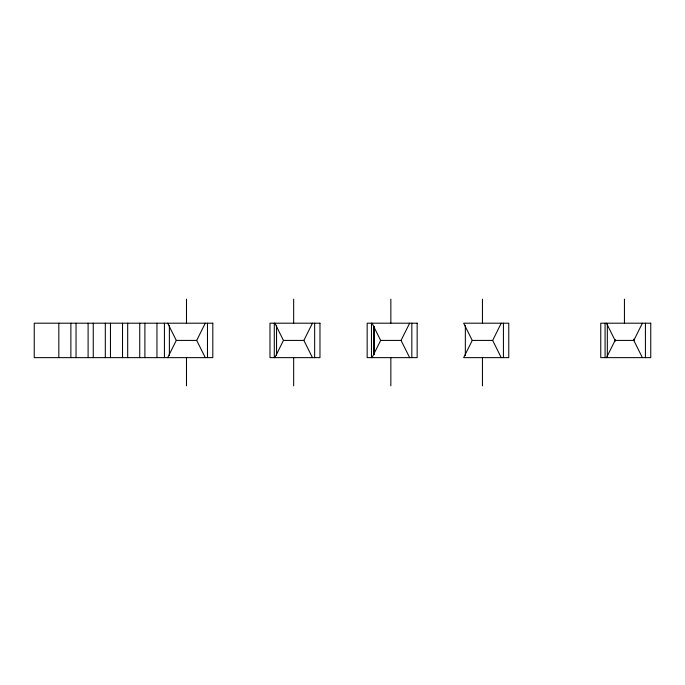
<?xml version="1.0" encoding="UTF-8"?>
<svg xmlns="http://www.w3.org/2000/svg" width="685" height="685" viewBox="0 0 685 685"><rect width="100%" height="100%" fill="white"/><g stroke="black" fill="none" stroke-linecap="round" stroke-linejoin="round"><path stroke-width="1.03" d="M615.344 341.147L615.344 339.692M167.705 357.638L176.285 340.419L167.705 323.2M205.286 357.638L196.698 340.419L205.286 323.2M274.873 357.638L283.453 340.419L274.873 323.2M312.454 357.638L303.866 340.419L312.454 323.2M372.058 357.638L380.646 340.419L372.058 323.2M409.639 357.638L401.05 340.419L409.639 323.2M472.248 340.419L463.659 357.638L508.767 357.638L508.767 323.2L463.659 323.2L472.248 340.419L492.661 340.419L501.24 323.2M606.49 357.638L615.079 340.419L606.49 323.2M642.384 357.638L633.805 340.419L642.384 323.2M176.285 340.419L196.698 340.419M283.453 340.419L303.866 340.419M380.646 340.419L401.05 340.419M615.079 340.419L633.805 340.419M492.661 340.419L501.24 357.638M645.424 323.2L645.424 357.638M633.805 339.109L633.805 340.625M624.437 299.165L624.437 323.2M607.33 324.245L607.33 356.594M605.069 323.2L605.069 357.638M503.432 323.2L503.432 357.638M482.454 299.165L482.454 323.2M482.454 357.638L482.454 385.835M465.346 325.289L465.346 355.549M411.831 323.2L411.831 357.638M390.852 299.165L390.852 323.2M390.852 357.638L390.852 385.835M374.31 326.334L374.31 354.505M373.736 326.334L373.736 354.505M371.475 323.2L371.475 357.638M314.646 323.2L314.646 357.638M293.659 299.165L293.659 323.2M293.659 357.638L293.659 385.835M276.552 325.289L276.552 355.549M274.291 323.2L274.291 357.638M207.478 323.2L207.478 357.638M186.491 299.165L186.491 323.2M186.491 357.638L186.491 385.835M169.383 325.289L169.383 355.549M164.434 323.2L164.434 357.638M156.951 323.2L156.951 357.638M144.895 323.2L144.895 357.638M139.74 323.2L139.74 357.638M127.684 323.2L127.684 357.638M122.529 323.2L122.529 357.638M110.465 323.2L110.465 357.638M105.31 323.2L105.31 357.638M93.254 323.2L93.254 357.638M88.1 323.2L88.1 357.638M76.035 323.2L76.035 357.638M70.88 323.2L70.88 357.638M58.824 323.2L58.824 357.638M212.804 323.2L34.25 323.2L34.25 357.638L212.804 357.638L212.804 323.2M319.972 323.2L269.984 323.2L269.984 357.638L319.972 357.638L319.972 323.2M417.156 323.2L367.169 323.2L367.169 357.638L417.156 357.638L417.156 323.2M650.75 323.2L600.762 323.2L600.762 357.638L650.75 357.638L650.75 323.2"/></g></svg>
